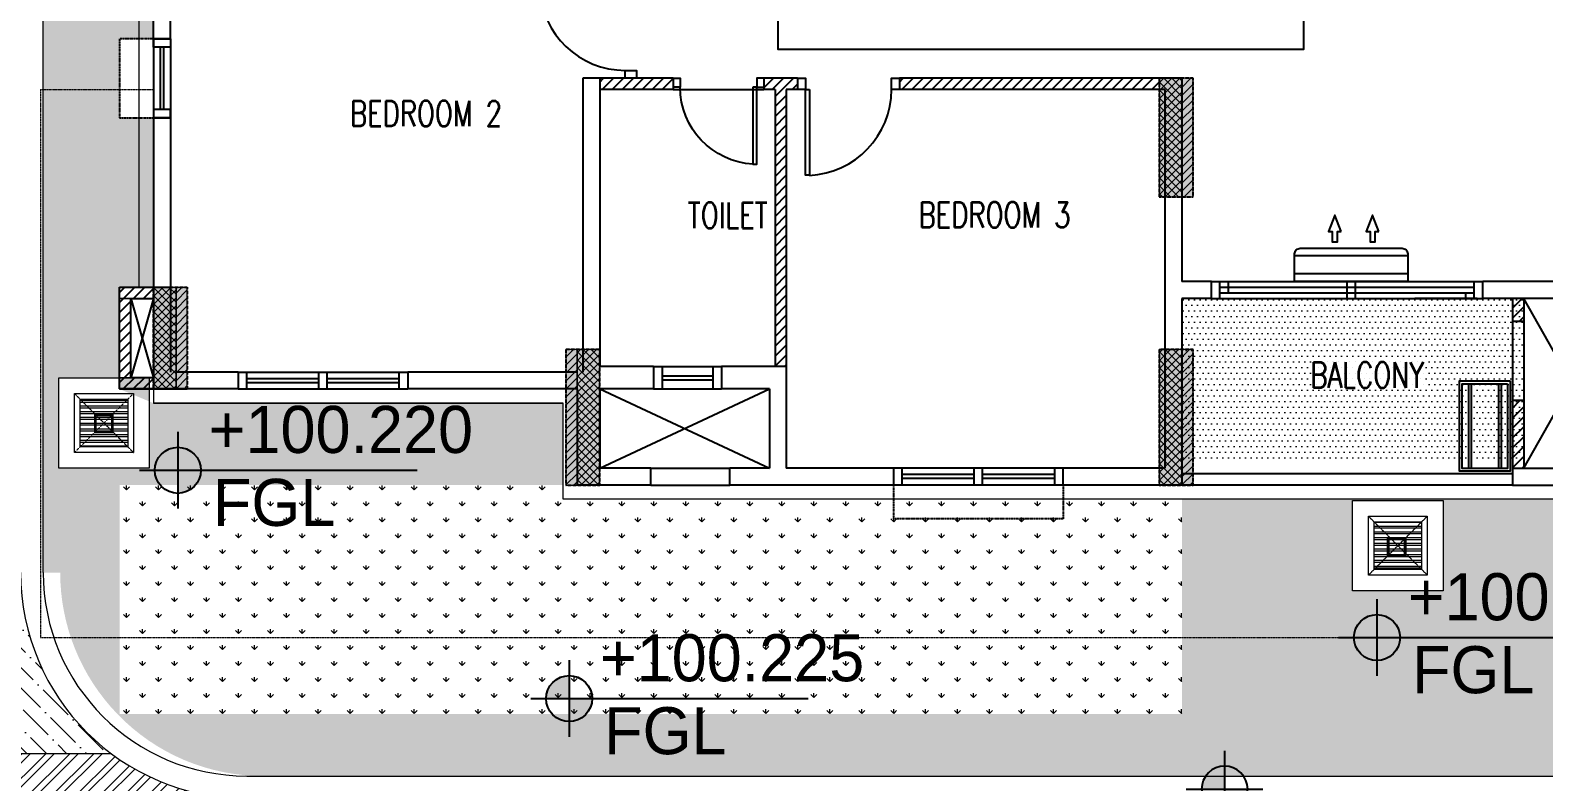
# Model space of a CAD drawing. Header units: millimetres. Extents: x 7964926 to 16080295, y -6277184 to -2986664.
# Drawn here: x 8061721 to 8075113, y -3138886 to -3132235 of the extents above; entities that cross this region are included whole.
import ezdxf

# ---------------------------------------------------------------- set-up
doc = ezdxf.new("R2010")
doc.units = ezdxf.units.MM
doc.header["$LTSCALE"] = 2000
doc.header["$MEASUREMENT"] = 0
for name, pattern in [('( Hidden )', [0.375, 0.25, -0.125]), ('1', [0, 0, 0]), ('DASHED2', [0.375, 0.25, -0.125]), ('HIDDEN', [0.375, 0.25, -0.125])]:
    doc.linetypes.add(name, pattern=pattern)
for name, color, linetype in [('a-AC units', 7, 'Continuous'), ('a-chajja', 2, 'HIDDEN'), ('a-col', 8, 'DASHED2'), ('a-cutout', 8, 'Continuous'), ('a-door', 8, 'Continuous'), ('a-ele 1', 8, 'Continuous'), ('a-hat col', 252, 'Continuous'), ('a-hatch wall', 8, 'Continuous'), ('a-railing', 2, 'Continuous'), ('a-text m', 8, 'Continuous'), ('a-tile drop', 1, 'Continuous'), ('a-wall', 8, 'Continuous'), ('a-window', 8, 'Continuous'), ('L-FL', 7, 'Continuous')]:
    doc.layers.add(name, color=color, linetype=linetype)
for name, color, linetype, lineweight in [('L - paving', 9, 'Continuous', 5), ('L-CHAMBERS', 50, 'Continuous', 5), ('L-CORECUT', 4, 'Continuous', 5), ('L-ELE 1', 24, 'Continuous', 20), ('L-ELE 2', 30, 'Continuous', 15), ('L-ELE 4', 27, 'Continuous', 9), ('L-HATCH-1', 9, 'Continuous', 5), ('L-Paver 400x400', 250, '1', 13), ('L-SHRUBS', 96, 'Continuous', 18), ('STR-Balcony', 250, 'Continuous', 15), ('STR-Capital', 8, 'Continuous', 15), ('STR-Column', 250, 'Continuous', 15), ('STR-Column Hatch', 250, 'Continuous', 15), ('STR-RCC Up Stand', 250, 'Continuous', 15)]:
    doc.layers.add(name, color=color, linetype=linetype, lineweight=lineweight)
doc.styles.add('a-100 txt m', font='romans.shx', dxfattribs={"width": 0.75, "height": 300})
doc.styles.add('Century Gothic', font='GOTHIC.TTF')
doc.styles.get("Standard").update_dxf_attribs({"font": 'romans.shx', "width": 0.75})
pattern_1 = [(45, (1424320.437, 166168.526), (-44.1941738, 44.1941738), [])]
pattern_2 = [(0, (5508973.427, -3585719.17), (25, 50), [0, -50])]
pattern_3 = [(45, (5560426.44, -3630498.786), (-35.3553391, 35.3553391), []), (135, (5560426.44, -3630498.786), (-35.3553391, -35.3553391), [])]
pattern_4 = [(45, (5560426.44, -3633098.786), (-35.3553391, 35.3553391), []), (135, (5560426.44, -3633098.786), (-35.3553391, -35.3553391), [])]
pattern_5 = [(45, (5555276.44, -3633098.786), (-35.3553391, 35.3553391), []), (135, (5555276.44, -3633098.786), (-35.3553391, -35.3553391), [])]
pattern_6 = [(45, (5551526.44, -3632248.786), (-35.3553391, 35.3553391), []), (135, (5551526.44, -3632248.786), (-35.3553391, -35.3553391), [])]
pattern_7 = [(45, (5574538.427, -3524968.836), (-35.3553391, 35.3553391), [])]
pattern_8 = [(45, (5574538.427, -3522368.836), (-35.3553391, 35.3553391), [])]
pattern_9 = [(45, (5569088.427, -3524968.836), (-35.3553391, 35.3553391), [])]
pattern_10 = [(45, (5565638.427, -3524118.836), (-35.3553391, 35.3553391), [])]

# ---------------------------------------------------------------- blocks, each defined once
blk = doc.blocks.new('basement - column')
at = {"layer": 'a-hat col'}
h = blk.add_hatch(color=256, dxfattribs=at)
h.dxf.hatch_style = 1
h.paths.add_polyline_path([(83625, -46599), (83625, -47649), (83925, -47649), (83925, -46599)])
h = blk.add_hatch(color=256, dxfattribs=at)
h.dxf.hatch_style = 1
h.paths.add_polyline_path([(74725, -48449), (75025, -48449), (75025, -49349), (74725, -49349)])
h = blk.add_hatch(color=256, dxfattribs=at)
h.dxf.hatch_style = 1
h.paths.add_polyline_path([(78675, -48999), (78375, -48999), (78375, -50199), (78675, -50199)])
h = blk.add_hatch(color=256, dxfattribs=at)
h.dxf.hatch_style = 1
h.paths.add_polyline_path([(83925, -48999), (83625, -48999), (83625, -50199), (83925, -50199)])
at = {"layer": 'a-col', "linetype": 'DASHED2', "ltscale": 0.001}
for points in [[(83625, -46599), (83625, -47649), (83925, -47649), (83925, -46599)], [(74725, -48449), (75025, -48449), (75025, -49349), (74725, -49349)], [(78375, -50199), (78675, -50199), (78675, -48999), (78375, -48999)], [(83625, -50199), (83925, -50199), (83925, -48999), (83625, -48999)]]:
    blk.add_lwpolyline(points, close=True, dxfattribs=at)
blk = doc.blocks.new('finish lvl')
h = blk.add_hatch(color=256)
edge = h.paths.add_edge_path()
edge.add_ellipse((0.0378, 0.003), major_axis=(-0.0305, 0.0305), ratio=1, start_angle=-45, end_angle=45)
edge.add_line((-0.0053, 0.003), (0.0378, 0.003))
edge.add_line((0.0378, 0.003), (0.0378, 0.0461))
edge = h.paths.add_edge_path()
edge.add_ellipse((0.0378, 0.003), major_axis=(-0.0305, 0.0305), ratio=1, start_angle=135, end_angle=225)
edge.add_line((0.0809, 0.003), (0.0378, 0.003))
edge.add_line((0.0378, 0.003), (0.0378, -0.0401))
for p, q in [((0.0378, 0.0748), (0.0378, -0.0688)), ((-0.034, 0.003), (0.4857, 0.003))]:
    blk.add_line(p, q)
blk.add_ellipse((0.0378, 0.003), major_axis=(-0.0305, 0.0305), ratio=1, start_param=1.570796326794534, end_param=7.85398163397412)
at = {"layer": 'L-FL'}
for tag, p in [('%%P0.00', (0.1256, 0.0357)), ('FIN.LVL.', (0.1075, -0.103))]:
    blk.add_attdef(tag, p, '', height=0.08, dxfattribs=at)
blk = doc.blocks.new('*U161')
blk.add_line((70, 0), (70, 0))
blk.add_lwpolyline([(795, 100), (795, 859), (830, 859), (830, 100)], close=True)
for points in [[(0, 100), (70, 100), (70, 0), (0, 0)], [(900, 0), (830, 0), (830, 100), (900, 100)]]:
    blk.add_lwpolyline(points)
blk.add_arc((830, 100), 760, 92.6396, 180)
blk = doc.blocks.new('*U160')
for points in [[(0, 80), (60, 80), (60, 0), (0, 0)], [(800, 80), (740, 80), (740, 0), (800, 0)]]:
    blk.add_lwpolyline(points)
blk.add_lwpolyline([(95, 0), (95, -679), (60, -679), (60, 0)], close=True)
blk.add_arc((57, 2), 683, 273.153, 359.7973)
blk = doc.blocks.new('sd2400')
for p, q in [((0, 150), (2400, 150)), ((75, 150), (75, 0)), ((1200, 150), (1200, 0)), ((1275, 150), (1275, 0)), ((2250, 150), (2250, 100)), ((2325, 150), (2325, 0)), ((0, 0), (2400, 0)), ((75, 100), (2325, 100)), ((75, 50), (2325, 50)), ((150, 100), (150, 0))]:
    blk.add_line(p, q)
blk = doc.blocks.new('AC IDU')
at = {"color": 8}
for p, q in [((419493, 283872), (419493, 284872)), ((419651, 283872), (419651, 284872))]:
    blk.add_line(p, q, dxfattribs=at)
blk.add_lwpolyline([(419423, 284872), (419668, 284872, -0.414214), (419718, 284822), (419718, 283922, -0.414214), (419668, 283872), (419423, 283872)], format="xyb", close=True, dxfattribs=at)
at = {"color": 252}
for points in [[(419867, 284460), (420012, 284516), (419867, 284573), (419867, 284539), (419776, 284539), (419776, 284494), (419867, 284494)], [(419867, 284126), (420012, 284183), (419867, 284239), (419867, 284205), (419776, 284205), (419776, 284160), (419867, 284160)]]:
    blk.add_lwpolyline(points, close=True, dxfattribs=at)
blk = doc.blocks.new('AC ODU')
at = {"color": 8}
for p, q in [((420369, 284087), (421119, 284087)), ((420369, 284062), (421119, 284062)), ((420369, 283822), (421119, 283822)), ((420369, 283797), (421119, 283797))]:
    blk.add_line(p, q, dxfattribs=at)
for points in [[(420344, 284167), (421144, 284167), (421144, 283717), (420344, 283717)], [(420369, 284142), (421119, 284142), (421119, 283742), (420369, 283742)]]:
    blk.add_lwpolyline(points, close=True, dxfattribs=at)
blk = doc.blocks.new('block 2')
at = {"layer": 'a-hatch wall'}
h = blk.add_hatch(dxfattribs=at)
h.set_pattern_fill('ANSI31', color=256, scale=500)
h.set_pattern_definition(pattern_1)
h.paths.add_polyline_path([(8144344, -2896005), (8144344, -2896105), (8144994, -2896105), (8144994, -2896005)])
h = blk.add_hatch(dxfattribs=at)
h.set_pattern_fill('ANSI31', color=256, scale=500)
h.set_pattern_definition(pattern_1)
h.paths.add_polyline_path([(8145994, -2896105), (8146094, -2896105), (8146094, -2896005), (8145794, -2896005), (8145794, -2896105), (8145894, -2896105), (8145894, -2898555), (8145994, -2898555), (8145994, -2897668)])
h = blk.add_hatch(dxfattribs=at)
h.set_pattern_fill('ANSI31', color=256, scale=500)
h.set_pattern_definition(pattern_1)
h.paths.add_polyline_path([(8149294, -2896005), (8146994, -2896005), (8146994, -2896105), (8149294, -2896105)])
h = blk.add_hatch(dxfattribs=at)
h.set_pattern_fill('ANSI31', color=256, scale=500)
h.set_pattern_definition(pattern_1)
h.paths.add_polyline_path([(8140194, -2897955), (8140394, -2897955), (8140394, -2897855), (8140094, -2897855), (8140094, -2898755), (8140394, -2898755), (8140394, -2898655), (8140194, -2898655)])
h = blk.add_hatch(dxfattribs=at)
h.set_pattern_fill('ANSI31', color=256, scale=500)
h.set_pattern_definition(pattern_1)
h.paths.add_polyline_path([(8152519, -2897955), (8152419, -2897955), (8152419, -2898155), (8152519, -2898155)])
h = blk.add_hatch(dxfattribs=at)
h.set_pattern_fill('ANSI31', color=256, scale=500)
h.set_pattern_definition(pattern_1)
h.paths.add_polyline_path([(8152519, -2898855), (8152419, -2898855), (8152419, -2899455), (8152519, -2899455)])
at = {"layer": 'a-chajja', "ltscale": 0.005}
for points in [[(8140394, -2895655), (8140094, -2895655), (8140094, -2896355), (8140394, -2896355)], [(8148444, -2899605), (8148444, -2899905), (8146944, -2899905), (8146944, -2899605)]]:
    blk.add_lwpolyline(points, dxfattribs=at)
at = {"layer": 'a-cutout', "linetype": 'HIDDEN', "ltscale": 1000}
for p, q in [((8140194, -2897955), (8140394, -2898655)), ((8140394, -2897955), (8140194, -2898655)), ((8152519, -2899455), (8153369, -2897955)), ((8153369, -2899455), (8152519, -2897955)), ((8144344, -2898755), (8145844, -2899455)), ((8144344, -2899455), (8145844, -2898755))]:
    blk.add_line(p, q, dxfattribs=at)
at = {"layer": 'a-door'}
for p, q in [((8152419, -2898155), (8152419, -2898855)), ((8152519, -2898155), (8152519, -2898855)), ((8144794, -2899455), (8145494, -2899455)), ((8144794, -2899605), (8145494, -2899605))]:
    blk.add_line(p, q, dxfattribs=at)
at = {"layer": 'a-railing'}
for p, q in [((8152419, -2899505), (8149494, -2899505)), ((8152419, -2899605), (8149494, -2899605))]:
    blk.add_line(p, q, dxfattribs=at)
at = {"layer": 'a-tile drop', "color": 8}
blk.add_line((8144994, -2896105), (8145794, -2896105), dxfattribs=at)
at = {"layer": 'a-wall'}
for p, q in [((8140394, -2895655), (8140394, -2895405)), ((8140544, -2895655), (8140544, -2895405)), ((8140544, -2895655), (8140394, -2895655)), ((8140394, -2895655), (8140544, -2895655)), ((8144994, -2896005), (8144194, -2896005)), ((8144194, -2896005), (8144194, -2898605)), ((8144344, -2896005), (8144344, -2898555)), ((8144544, -2896005), (8144444, -2896005)), ((8144994, -2896005), (8144994, -2896105)), ((8146094, -2896005), (8145794, -2896005)), ((8145794, -2896005), (8145794, -2896105)), ((8146094, -2896005), (8146094, -2896105)), ((8149494, -2896005), (8146994, -2896005)), ((8146994, -2896005), (8146994, -2896105)), ((8149494, -2896005), (8149494, -2897805)), ((8144994, -2896105), (8144344, -2896105)), ((8145894, -2896105), (8145794, -2896105)), ((8145894, -2896105), (8145894, -2898555)), ((8146094, -2896105), (8145994, -2896105)), ((8145994, -2896105), (8145994, -2899455)), ((8149344, -2896105), (8146994, -2896105)), ((8149344, -2896105), (8149344, -2899455)), ((8140544, -2896355), (8140394, -2896355)), ((8140394, -2896355), (8140544, -2896355)), ((8140394, -2896355), (8140394, -2898005)), ((8140544, -2896355), (8140544, -2898005)), ((8140094, -2898755), (8140094, -2897855)), ((8140094, -2897855), (8140544, -2897855)), ((8140394, -2897855), (8140394, -2898755)), ((8140544, -2897855), (8140544, -2898605)), ((8149756, -2897805), (8149494, -2897805)), ((8149756, -2897955), (8149756, -2897805)), ((8152844, -2897805), (8152156, -2897805)), ((8152156, -2897955), (8152156, -2897805)), ((8149756, -2897955), (8149494, -2897955)), ((8149494, -2897955), (8149494, -2899605)), ((8152106, -2897955), (8151556, -2897955)), ((8153044, -2897955), (8152156, -2897955)), ((8152419, -2897955), (8152419, -2898155)), ((8152519, -2897955), (8152519, -2898155)), ((8152419, -2898155), (8152519, -2898155)), ((8144819, -2898555), (8144344, -2898555)), ((8144819, -2898555), (8144819, -2898755)), ((8145994, -2898555), (8145419, -2898555)), ((8145419, -2898555), (8145419, -2898755)), ((8141144, -2898605), (8140594, -2898605)), ((8141144, -2898605), (8141144, -2898755)), ((8144144, -2898605), (8142644, -2898605)), ((8142644, -2898605), (8142644, -2898755)), ((8140394, -2898755), (8140094, -2898755)), ((8141144, -2898755), (8140394, -2898755)), ((8144144, -2898755), (8142644, -2898755)), ((8144144, -2898755), (8144144, -2899605)), ((8144819, -2898755), (8144344, -2898755)), ((8144344, -2898755), (8144344, -2899455)), ((8144819, -2898755), (8144344, -2898755)), ((8145844, -2898755), (8145419, -2898755)), ((8145844, -2898755), (8145844, -2899455)), ((8152419, -2898855), (8152419, -2899605)), ((8152419, -2898855), (8152519, -2898855)), ((8152519, -2898855), (8152519, -2899455)), ((8144794, -2899455), (8144344, -2899455)), ((8144794, -2899455), (8144344, -2899455)), ((8144794, -2899605), (8144794, -2899455)), ((8145844, -2899455), (8145494, -2899455)), ((8145494, -2899605), (8145494, -2899455)), ((8146944, -2899455), (8145994, -2899455)), ((8146944, -2899605), (8146944, -2899455)), ((8149344, -2899455), (8148444, -2899455)), ((8148444, -2899605), (8148444, -2899455)), ((8152419, -2899455), (8153044, -2899455)), ((8144794, -2899605), (8144144, -2899605)), ((8146944, -2899605), (8145494, -2899605)), ((8149494, -2899605), (8148444, -2899605)), ((8152419, -2899605), (8153044, -2899605))]:
    blk.add_line(p, q, dxfattribs=at)
blk.add_lwpolyline([(8140394, -2898655), (8140194, -2898655), (8140194, -2897955), (8140394, -2897955)], dxfattribs=at)
at = {"layer": 'a-window'}
for p, q in [((8140394, -2895655), (8140394, -2896355)), ((8140454, -2895730), (8140454, -2896280)), ((8140484, -2895730), (8140484, -2896280)), ((8140544, -2895655), (8140544, -2896355)), ((8144819, -2898555), (8145419, -2898555)), ((8144894, -2898555), (8144894, -2898755)), ((8145344, -2898555), (8145344, -2898755)), ((8141144, -2898605), (8142644, -2898605)), ((8141219, -2898755), (8141219, -2898605)), ((8141219, -2898663), (8141856, -2898663)), ((8141219, -2898698), (8141856, -2898698)), ((8141856, -2898755), (8141856, -2898605)), ((8141931, -2898755), (8141931, -2898605)), ((8141931, -2898663), (8142569, -2898663)), ((8141931, -2898698), (8142569, -2898698)), ((8142569, -2898755), (8142569, -2898605)), ((8144894, -2898638), (8145344, -2898638)), ((8144894, -2898673), (8145344, -2898673)), ((8141144, -2898755), (8142644, -2898755)), ((8144819, -2898755), (8145419, -2898755)), ((8148444, -2899455), (8146944, -2899455)), ((8147019, -2899605), (8147019, -2899455)), ((8147656, -2899513), (8147019, -2899513)), ((8147656, -2899605), (8147656, -2899455)), ((8147731, -2899605), (8147731, -2899455)), ((8148369, -2899513), (8147731, -2899513)), ((8148369, -2899605), (8148369, -2899455)), ((8148444, -2899605), (8146944, -2899605)), ((8147656, -2899548), (8147019, -2899548)), ((8148369, -2899548), (8147731, -2899548))]:
    blk.add_line(p, q, dxfattribs=at)
for points in [[(8140544, -2895655), (8140544, -2895730), (8140394, -2895730), (8140394, -2895655)], [(8140544, -2896355), (8140544, -2896280), (8140394, -2896280), (8140394, -2896355)]]:
    blk.add_lwpolyline(points, dxfattribs=at)
at = {"layer": 'a-AC units'}
for name, p, rotation in [('AC IDU', (8435364, -3317228), 90), ('AC ODU', (7868233, -2478339), 270)]:
    blk.add_blockref(name, p, dxfattribs=dict(at, rotation=rotation))
at = {"layer": 'a-door'}
for p, rotation in [((8144669, -2896005), 90), ((8146994, -2896005), 180)]:
    blk.add_blockref('*U161', p, dxfattribs=dict(at, rotation=rotation))
at = {"layer": 'a-door', "xscale": -1}
blk.add_blockref('*U160', (8145794, -2896085), dxfattribs=at)
at = {"layer": 'a-door', "xscale": -1, "rotation": 180}
blk.add_blockref('sd2400', (8149756, -2897805), dxfattribs=at)
blk = doc.blocks.new('CHAMBERS')
at = {"layer": 'L-Paver 400x400', "true_color": 0x636466}
h = blk.add_hatch(dxfattribs=at)
h.set_pattern_fill('ANSI32', color=251, scale=135, angle=315)
h.set_pattern_definition([(0, (0.48, 1.42), (1e-14, 50.625), []), (0, (17.355, -15.46), (1e-14, 50.625), [])])
h.paths.add_polyline_path([(7999084, -3148058), (7998664, -3148058), (7998664, -3148478), (7999084, -3148478)])
at = {"layer": 'L-CHAMBERS', "color": 42}
for points in [[(7999274, -3148668), (7998474, -3148668), (7998474, -3147868), (7999274, -3147868)], [(7999134, -3148528), (7998614, -3148528), (7998614, -3148008), (7999134, -3148008)], [(7999084, -3148478), (7998664, -3148478), (7998664, -3148058), (7999084, -3148058)]]:
    blk.add_lwpolyline(points, close=True, dxfattribs=at)
at = {"layer": 'L-Paver 400x400', "color": 251, "linetype": '( Hidden )', "ltscale": 0.005, "true_color": 0x636466}
for p, q in [((7998614, -3148008), (7999134, -3148528)), ((7998614, -3148528), (7999134, -3148008))]:
    blk.add_line(p, q, dxfattribs=at)

msp = doc.modelspace()

# ---------------------------------------------------------------- hatches: boundary and pattern name
at = {"layer": 'L - paving'}
h = msp.add_hatch(dxfattribs=at)
h.set_pattern_fill('ANSI36', color=37, scale=1000, angle=90)
h.set_pattern_definition([(135, (0.13, -1e-05), (-243.067956, 66.2912607), [312.5, -62.5, 0, -62.5])])
edge = h.paths.add_edge_path()
edge.add_arc((8063636.3, -3137035), 2000, 191.53696, 233.1301)
edge.add_line((8062436.3, -3138635), (8055786.3, -3138635))
edge.add_line((8055786.3, -3138635), (8055786.3, -3137435))
edge.add_line((8055786.3, -3137435), (8061676.7, -3137435))
at = {"layer": 'L-HATCH-1'}
h = msp.add_hatch(dxfattribs=at)
h.set_pattern_fill('STEEL', color=26, scale=1200)
h.set_pattern_definition([(45, (0, 0), (-106.0660172, 106.0660172), []), (45, (0, 75), (-106.0660172, 106.0660172), [])])
edge = h.paths.add_edge_path()
edge.add_arc((8063636.3, -3137035), 2000, 233.1301, 266.35199)
edge.add_line((8063509, -3139030.9), (8063509, -3139035))
edge.add_line((8063509, -3139035), (8053036.1, -3139035))
edge.add_line((8053036.1, -3139035), (8053036.1, -3138635))
edge.add_line((8053036.1, -3138635), (8062436.3, -3138635))
at = {"layer": 'L-SHRUBS'}
h = msp.add_hatch(dxfattribs=at)
h.set_pattern_fill('GRASS', color=256, scale=200)
edge = h.paths.add_edge_path()
edge.add_line((8062511.3, -3135410), (8062511.3, -3134510))
edge.add_line((8062511.3, -3134510), (8062811.2, -3134510))
edge.add_line((8062811.2, -3134510), (8062811.2, -3134510))
edge.add_line((8062811.2, -3134510), (8062811.2, -3133010))
edge.add_line((8062811.2, -3133010), (8062511.3, -3133010))
edge.add_line((8062511.3, -3133010), (8062511.3, -3132310))
edge.add_line((8062511.3, -3132310), (8062811.3, -3132310))
edge.add_line((8062811.3, -3132310), (8062811.3, -3131960))
edge.add_line((8062811.3, -3131960), (8062811.2, -3131960))
edge.add_line((8062811.2, -3131960), (8062811.2, -3131060))
edge.add_line((8062811.2, -3131060), (8062811.2, -3129585))
edge.add_line((8062811.2, -3129585), (8062511.3, -3129585))
edge.add_line((8062511.3, -3129585), (8062511.3, -3128085))
edge.add_line((8062511.3, -3128085), (8062511.3, -3127385))
edge.add_line((8062511.3, -3127385), (8061986.3, -3127385))
edge.add_line((8061986.3, -3127385), (8061836.3, -3127385))
edge.add_line((8061836.3, -3127385), (8061836.3, -3137035))
edge.add_line((8061836.3, -3137035), (8061986.3, -3137035))
edge.add_arc((8063786.3, -3137035), 1800, 180, 223.98291)
edge.add_line((8062491.1, -3138285), (8062511.3, -3138285))
edge.add_line((8062511.3, -3138285), (8062511.3, -3136260))
edge.add_line((8062511.3, -3136260), (8066436.1, -3136260))
edge.add_line((8066436.1, -3136260), (8066436.2, -3135535))
edge.add_line((8066436.2, -3135535), (8062811.3, -3135535))
edge.add_line((8062811.3, -3135535), (8062511.3, -3135410))
h.paths.add_polyline_path([(8061973.6, -3136110.7), (8062773.6, -3136110.7), (8062773.6, -3135310.7), (8061973.6, -3135310.7)], flags=16)
h = msp.add_hatch(dxfattribs=at)
h.set_pattern_fill('GRASS', color=256, scale=200)
h.paths.add_polyline_path([(8071911.3, -3136262.2), (8072011.2, -3136260), (8071911.3, -3136260)])
edge = h.paths.add_edge_path()
edge.add_line((8075686.3, -3136385), (8071911.3, -3136385))
edge.add_line((8071911.3, -3136385), (8071911.3, -3138285))
edge.add_line((8071911.3, -3138285), (8062491.8, -3138285.8))
edge.add_arc((8063780.2, -3137049.1), 1785.8, 223.82513, 270.19278)
edge.add_line((8063786.3, -3138835), (8075686.3, -3138835))
edge.add_line((8075686.3, -3138835), (8075686.3, -3136385))
h.paths.add_polyline_path([(8074223.1, -3137196), (8073423.1, -3137196), (8073423.1, -3136396), (8074223.1, -3136396)], flags=16)
h = msp.add_hatch(dxfattribs=at)
h.set_pattern_fill('GRASS', color=256, scale=200)
h.paths.add_polyline_path([(8071911.3, -3136385), (8066436, -3136385), (8066436.1, -3136260), (8062511.3, -3136260), (8062511.3, -3138285), (8071911.3, -3138285)])
at = {"layer": 'STR-Balcony', "linetype": 'Continuous'}
h = msp.add_hatch(dxfattribs=at)
h.set_pattern_fill('DOTS', color=256, scale=800, style=0)
h.set_pattern_definition(pattern_2)
h.paths.add_polyline_path([(8074936.1, -3134610), (8071911.1, -3134610), (8071911.1, -3136060), (8074936.1, -3136060)])
h = msp.add_hatch(dxfattribs=at)
h.set_pattern_fill('DOTS', color=256, scale=800, style=0)
h.set_pattern_definition(pattern_2)
h.paths.add_polyline_path([(8074936.1, -3134610), (8071911.1, -3134610), (8071911.1, -3136060), (8074936.1, -3136060)])
at = {"layer": 'STR-Column Hatch'}
h = msp.add_hatch(dxfattribs=at)
h.set_pattern_fill('ANSI37', color=250, scale=400)
h.set_pattern_definition(pattern_3)
h.paths.add_polyline_path([(8071711.1, -3133710), (8071911.1, -3133710), (8071911.1, -3132660), (8071711.1, -3132660)])
h = msp.add_hatch(dxfattribs=at)
h.set_pattern_fill('ANSI37', color=250, scale=400)
h.set_pattern_definition(pattern_3)
h.paths.add_polyline_path([(8071711.1, -3133710), (8071911.1, -3133710), (8071911.1, -3132660), (8071711.1, -3132660)])
h = msp.add_hatch(dxfattribs=at)
h.set_pattern_fill('ANSI37', color=250, scale=400)
h.set_pattern_definition(pattern_3)
h.paths.add_polyline_path([(8071711.1, -3133710), (8071911.1, -3133710), (8071911.1, -3132660), (8071711.1, -3132660)])
h = msp.add_hatch(dxfattribs=at)
h.set_pattern_fill('ANSI37', color=250, scale=400)
h.set_pattern_definition(pattern_3)
h.paths.add_polyline_path([(8071711.1, -3133710), (8071911.1, -3133710), (8071911.1, -3132660), (8071711.1, -3132660)])
h = msp.add_hatch(dxfattribs=at)
h.set_pattern_fill('ANSI31', color=250, scale=400)
h.set_pattern_definition(pattern_8)
h.paths.add_polyline_path([(8071911.1, -3133710), (8072011.1, -3133710), (8072011.1, -3132660), (8071911.1, -3132660)])
h = msp.add_hatch(dxfattribs=at)
h.set_pattern_fill('ANSI31', color=250, scale=400)
h.set_pattern_definition(pattern_8)
h.paths.add_polyline_path([(8071911.1, -3133710), (8072011.1, -3133710), (8072011.1, -3132660), (8071911.1, -3132660)])
h = msp.add_hatch(dxfattribs=at)
h.set_pattern_fill('ANSI37', color=250, scale=400)
h.set_pattern_definition(pattern_6)
h.paths.add_polyline_path([(8062811.1, -3135410), (8063011.1, -3135410), (8063011.1, -3134510), (8062811.1, -3134510)])
h = msp.add_hatch(dxfattribs=at)
h.set_pattern_fill('ANSI37', color=250, scale=400)
h.set_pattern_definition(pattern_6)
h.paths.add_polyline_path([(8062811.1, -3135410), (8063011.1, -3135410), (8063011.1, -3134510), (8062811.1, -3134510)])
h = msp.add_hatch(dxfattribs=at)
h.set_pattern_fill('ANSI37', color=250, scale=400)
h.set_pattern_definition(pattern_6)
h.paths.add_polyline_path([(8062811.1, -3135410), (8063011.1, -3135410), (8063011.1, -3134510), (8062811.1, -3134510)])
h = msp.add_hatch(dxfattribs=at)
h.set_pattern_fill('ANSI37', color=250, scale=400)
h.set_pattern_definition(pattern_6)
h.paths.add_polyline_path([(8062811.1, -3135410), (8063011.1, -3135410), (8063011.1, -3134510), (8062811.1, -3134510)])
h = msp.add_hatch(dxfattribs=at)
h.set_pattern_fill('ANSI31', color=250, scale=400)
h.set_pattern_definition(pattern_10)
h.paths.add_polyline_path([(8063011.1, -3135410), (8063111.1, -3135410), (8063111.1, -3134510), (8063011.1, -3134510)])
h = msp.add_hatch(dxfattribs=at)
h.set_pattern_fill('ANSI31', color=250, scale=400)
h.set_pattern_definition(pattern_10)
h.paths.add_polyline_path([(8063011.1, -3135410), (8063111.1, -3135410), (8063111.1, -3134510), (8063011.1, -3134510)])
h = msp.add_hatch(dxfattribs=at)
h.set_pattern_fill('ANSI31', color=250, scale=400)
h.set_pattern_definition(pattern_9)
h.paths.add_polyline_path([(8066461.1, -3136260), (8066561.1, -3136260), (8066561.1, -3135060), (8066461.1, -3135060)])
h = msp.add_hatch(dxfattribs=at)
h.set_pattern_fill('ANSI31', color=250, scale=400)
h.set_pattern_definition(pattern_9)
h.paths.add_polyline_path([(8066461.1, -3136260), (8066561.1, -3136260), (8066561.1, -3135060), (8066461.1, -3135060)])
h = msp.add_hatch(dxfattribs=at)
h.set_pattern_fill('ANSI37', color=250, scale=400)
h.set_pattern_definition(pattern_5)
h.paths.add_polyline_path([(8066561.1, -3136260), (8066761.1, -3136260), (8066761.1, -3135060), (8066561.1, -3135060)])
h = msp.add_hatch(dxfattribs=at)
h.set_pattern_fill('ANSI37', color=250, scale=400)
h.set_pattern_definition(pattern_5)
h.paths.add_polyline_path([(8066561.1, -3136260), (8066761.1, -3136260), (8066761.1, -3135060), (8066561.1, -3135060)])
h = msp.add_hatch(dxfattribs=at)
h.set_pattern_fill('ANSI37', color=250, scale=400)
h.set_pattern_definition(pattern_5)
h.paths.add_polyline_path([(8066561.1, -3136260), (8066761.1, -3136260), (8066761.1, -3135060), (8066561.1, -3135060)])
h = msp.add_hatch(dxfattribs=at)
h.set_pattern_fill('ANSI37', color=250, scale=400)
h.set_pattern_definition(pattern_5)
h.paths.add_polyline_path([(8066561.1, -3136260), (8066761.1, -3136260), (8066761.1, -3135060), (8066561.1, -3135060)])
h = msp.add_hatch(dxfattribs=at)
h.set_pattern_fill('ANSI37', color=250, scale=400)
h.set_pattern_definition(pattern_4)
h.paths.add_polyline_path([(8071711.1, -3136260), (8071911.1, -3136260), (8071911.1, -3135060), (8071711.1, -3135060)])
h = msp.add_hatch(dxfattribs=at)
h.set_pattern_fill('ANSI37', color=250, scale=400)
h.set_pattern_definition(pattern_4)
h.paths.add_polyline_path([(8071711.1, -3136260), (8071911.1, -3136260), (8071911.1, -3135060), (8071711.1, -3135060)])
h = msp.add_hatch(dxfattribs=at)
h.set_pattern_fill('ANSI37', color=250, scale=400)
h.set_pattern_definition(pattern_4)
h.paths.add_polyline_path([(8071711.1, -3136260), (8071911.1, -3136260), (8071911.1, -3135060), (8071711.1, -3135060)])
h = msp.add_hatch(dxfattribs=at)
h.set_pattern_fill('ANSI37', color=250, scale=400)
h.set_pattern_definition(pattern_4)
h.paths.add_polyline_path([(8071711.1, -3136260), (8071911.1, -3136260), (8071911.1, -3135060), (8071711.1, -3135060)])
h = msp.add_hatch(dxfattribs=at)
h.set_pattern_fill('ANSI31', color=250, scale=400)
h.set_pattern_definition(pattern_7)
h.paths.add_polyline_path([(8071911.1, -3136260), (8072011.1, -3136260), (8072011.1, -3135060), (8071911.1, -3135060)])
h = msp.add_hatch(dxfattribs=at)
h.set_pattern_fill('ANSI31', color=250, scale=400)
h.set_pattern_definition(pattern_7)
h.paths.add_polyline_path([(8071911.1, -3136260), (8072011.1, -3136260), (8072011.1, -3135060), (8071911.1, -3135060)])

# ---------------------------------------------------------------- linework, layer by layer
at = {"layer": 'L-CHAMBERS'}
for points in [[(8062811.4, -3135535), (8066436.4, -3135535)], [(8075686.4, -3136385), (8066436.2, -3136385)]]:
    msp.add_lwpolyline(points, dxfattribs=at)
at = {"layer": 'L-CORECUT', "const_width": 25}
for points in [[(8062297.6, -3135638.5), (8062447.6, -3135638.5), (8062447.6, -3135788.5), (8062297.6, -3135788.5)], [(8062297.6, -3135638.5), (8062447.6, -3135638.5), (8062447.6, -3135788.5), (8062297.6, -3135788.5)], [(8062297.6, -3135638.5), (8062447.6, -3135638.5), (8062447.6, -3135788.5), (8062297.6, -3135788.5)], [(8062297.6, -3135638.5), (8062447.6, -3135638.5), (8062447.6, -3135788.5), (8062297.6, -3135788.5)], [(8073737.1, -3136733.8), (8073887.1, -3136733.8), (8073887.1, -3136883.8), (8073737.1, -3136883.8)], [(8073737.1, -3136733.8), (8073887.1, -3136733.8), (8073887.1, -3136883.8), (8073737.1, -3136883.8)]]:
    msp.add_lwpolyline(points, close=True, dxfattribs=at)
at = {"layer": 'L-ELE 1'}
msp.add_arc((8063636.3, -3137035), 2000, 180, 270, dxfattribs=at)
at = {"layer": 'L-ELE 2'}
for p, q in [((8061836.3, -3137035), (8061836.3, -3127385)), ((8062811.3, -3135410), (8062811.3, -3135535)), ((8063636.3, -3138835), (8075686.3, -3138835))]:
    msp.add_line(p, q, dxfattribs=at)
for points in [[(8062686.1, -3134510), (8062686.1, -3128085)], [(8075686.3, -3136260), (8066561.1, -3136260), (8066561.3, -3135410), (8062811.1, -3135410), (8062811.1, -3128085)], [(8075686.3, -3136385), (8066436, -3136385), (8066436.2, -3135535), (8062811.3, -3135535)]]:
    msp.add_lwpolyline(points, dxfattribs=at)
msp.add_arc((8063636.3, -3137035), 1800, 180, 270, dxfattribs=at)
at = {"layer": 'L-ELE 4'}
msp.add_lwpolyline([(8053036.2, -3138635), (8062436.3, -3138635)], dxfattribs=at)
at = {"layer": 'L-FL', "color": 2, "ltscale": 0.5}
msp.add_lwpolyline([(8068336.6, -3130783.9), (8068336.6, -3132402.6), (8072989.9, -3132402.6), (8072989.9, -3130783.9)], close=True, dxfattribs=at)
at = {"layer": 'STR-Capital', "linetype": 'HIDDEN', "ltscale": 0.005}
for p, q in [((8061811.1, -3132759.6), (8061811.1, -3137610)), ((8061811.1, -3132759.6), (8062811.1, -3132759.6)), ((8061811.1, -3132759.6), (8061811.1, -3137610)), ((8061811.1, -3132759.6), (8062811.1, -3132759.6)), ((8061811.1, -3137610), (8089236.1, -3137610)), ((8061811.1, -3137610), (8089236.1, -3137610))]:
    msp.add_line(p, q, dxfattribs=at)
at = {"layer": 'STR-Column', "color": 8}
for points in [[(8071711.1, -3133710), (8071911.1, -3133710), (8071911.1, -3132660), (8071711.1, -3132660)], [(8071711.1, -3133710), (8071911.1, -3133710), (8071911.1, -3132660), (8071711.1, -3132660)], [(8071711.1, -3133710), (8071911.1, -3133710), (8071911.1, -3132660), (8071711.1, -3132660)], [(8071711.1, -3133710), (8071911.1, -3133710), (8071911.1, -3132660), (8071711.1, -3132660)], [(8071911.1, -3133710), (8072011.1, -3133710), (8072011.1, -3132660), (8071911.1, -3132660)], [(8071911.1, -3133710), (8072011.1, -3133710), (8072011.1, -3132660), (8071911.1, -3132660)], [(8062811.1, -3135410), (8063011.1, -3135410), (8063011.1, -3134510), (8062811.1, -3134510)], [(8062811.1, -3135410), (8063011.1, -3135410), (8063011.1, -3134510), (8062811.1, -3134510)], [(8062811.1, -3135410), (8063011.1, -3135410), (8063011.1, -3134510), (8062811.1, -3134510)], [(8062811.1, -3135410), (8063011.1, -3135410), (8063011.1, -3134510), (8062811.1, -3134510)], [(8063011.1, -3135410), (8063111.1, -3135410), (8063111.1, -3134510), (8063011.1, -3134510)], [(8063011.1, -3135410), (8063111.1, -3135410), (8063111.1, -3134510), (8063011.1, -3134510)], [(8066461.1, -3136260), (8066561.1, -3136260), (8066561.1, -3135060), (8066461.1, -3135060)], [(8066461.1, -3136260), (8066561.1, -3136260), (8066561.1, -3135060), (8066461.1, -3135060)], [(8066561.1, -3136260), (8066761.1, -3136260), (8066761.1, -3135060), (8066561.1, -3135060)], [(8066561.1, -3136260), (8066761.1, -3136260), (8066761.1, -3135060), (8066561.1, -3135060)], [(8066561.1, -3136260), (8066761.1, -3136260), (8066761.1, -3135060), (8066561.1, -3135060)], [(8066561.1, -3136260), (8066761.1, -3136260), (8066761.1, -3135060), (8066561.1, -3135060)], [(8071711.1, -3136260), (8071911.1, -3136260), (8071911.1, -3135060), (8071711.1, -3135060)], [(8071711.1, -3136260), (8071911.1, -3136260), (8071911.1, -3135060), (8071711.1, -3135060)], [(8071711.1, -3136260), (8071911.1, -3136260), (8071911.1, -3135060), (8071711.1, -3135060)], [(8071711.1, -3136260), (8071911.1, -3136260), (8071911.1, -3135060), (8071711.1, -3135060)], [(8071911.1, -3136260), (8072011.1, -3136260), (8072011.1, -3135060), (8071911.1, -3135060)], [(8071911.1, -3136260), (8072011.1, -3136260), (8072011.1, -3135060), (8071911.1, -3135060)]]:
    msp.add_lwpolyline(points, close=True, dxfattribs=at)
at = {"layer": 'STR-RCC Up Stand'}
for points in [[(8062811.1, -3134610), (8062511.1, -3134610), (8062511.1, -3134510), (8062811.1, -3134510)], [(8062811.1, -3134610), (8062511.1, -3134610), (8062511.1, -3134510), (8062811.1, -3134510)], [(8062611.1, -3135310), (8062511.1, -3135310), (8062511.1, -3134610), (8062611.1, -3134610)], [(8062611.1, -3135310), (8062511.1, -3135310), (8062511.1, -3134610), (8062611.1, -3134610)], [(8062811.1, -3135310), (8062511.1, -3135310), (8062511.1, -3135410), (8062811.1, -3135410)], [(8062811.1, -3135310), (8062511.1, -3135310), (8062511.1, -3135410), (8062811.1, -3135410)]]:
    msp.add_lwpolyline(points, close=True, dxfattribs=at)

# ---------------------------------------------------------------- block references
at = {"layer": 'a-ele 1', "lineweight": 25}
msp.add_blockref('block 2', (-77582.5, -236654.6), dxfattribs=at)
at = {"layer": 'L-CHAMBERS', "color": 8}
for p in [(63499.4, 12557), (63499.4, 12557), (74948.8, 11471.7), (74948.8, 11471.7)]:
    msp.add_blockref('CHAMBERS', p, dxfattribs=at)
at = {"layer": 'L-FL', "ltscale": 0.5}
ref = msp.add_blockref('finish lvl', (8062849.1, -3136143.6), dxfattribs=dict(at, xscale=4725.606725105103, yscale=4725.606725105103, zscale=4725.606725105103, rotation=0.0002105369682294075))
ref.add_attrib('FIN.LVL.', 'FGL', (8063337.9, -3136621.6, 0), dxfattribs={"ltscale": 0.5, "height": 416.57, "rotation": 0.00021, "style": 'Century Gothic'})
ref.add_attrib('%%P0.00', '+100.220', (8063300.4, -3135975.8), dxfattribs={"ltscale": 0.5, "height": 416.57, "rotation": 0.00021, "style": 'Century Gothic'})
ref = msp.add_blockref('finish lvl', (8073459.4, -3137624.3), dxfattribs=dict(at, xscale=4725.606725105103, yscale=4725.606725105103, zscale=4725.606725105103, rotation=0.0002105369682294075))
ref.add_attrib('FIN.LVL.', 'FGL', (8073948.2, -3138102.4, 0), dxfattribs={"ltscale": 0.5, "height": 416.57, "rotation": 0.00021, "style": 'Century Gothic'})
ref.add_attrib('%%P0.00', '+100.220', (8073910.8, -3137456.5), dxfattribs={"ltscale": 0.5, "height": 416.57, "rotation": 0.00021, "style": 'Century Gothic'})
ref = msp.add_blockref('finish lvl', (8066310.4, -3138164.3), dxfattribs=dict(at, xscale=4725.606725105103, yscale=4725.606725105103, zscale=4725.606725105103, rotation=0.0002105369682294075))
ref.add_attrib('FIN.LVL.', 'FGL', (8066799.2, -3138642.4, 0), dxfattribs={"ltscale": 0.5, "height": 416.57, "rotation": 0.00021, "style": 'Century Gothic'})
ref.add_attrib('%%P0.00', '+100.225', (8066761.8, -3137996.5), dxfattribs={"ltscale": 0.5, "height": 416.57, "rotation": 0.00021, "style": 'Century Gothic'})
ref = msp.add_blockref('finish lvl', (8072304.2, -3138771.9), dxfattribs=dict(at, xscale=-4725.606725105103, yscale=4725.606725105103, zscale=4725.606725105103, rotation=90.00021053707842))
ref.add_attrib('FIN.LVL.', 'TOC', (8072782.3, -3140459.8, 0), dxfattribs={"ltscale": 0.5, "height": 416.57, "rotation": 90.00021, "style": 'Century Gothic'})
ref.add_attrib('%%P0.00', '+100.275', (8072136.4, -3141670.9), dxfattribs={"ltscale": 0.5, "height": 416.57, "rotation": 90.00021, "style": 'Century Gothic'})
at = {"layer": 'STR-Column', "ltscale": 1000}
msp.add_blockref('basement - column', (7988086.1, -3086060.7), dxfattribs=at)

# ---------------------------------------------------------------- texts
at = {"layer": 'a-text m', "char_height": 225, "style": 'a-100 txt m'}
for s, insert, attachment_point in [('BEDROOM 2', (8065895, -3132859.7), 3), ('TOILET', (8068247.5, -3133759.9), 3), ('BEDROOM 3', (8070926.5, -3133755.1), 3), ('BALCONY', (8074053.6, -3135398.2), 9)]:
    msp.add_mtext_dynamic_manual_height_columns(s, width=2510.623, gutter_width=1, heights=[0], dxfattribs=dict(at, insert=insert, attachment_point=attachment_point))

doc.saveas('drawing.dxf')
